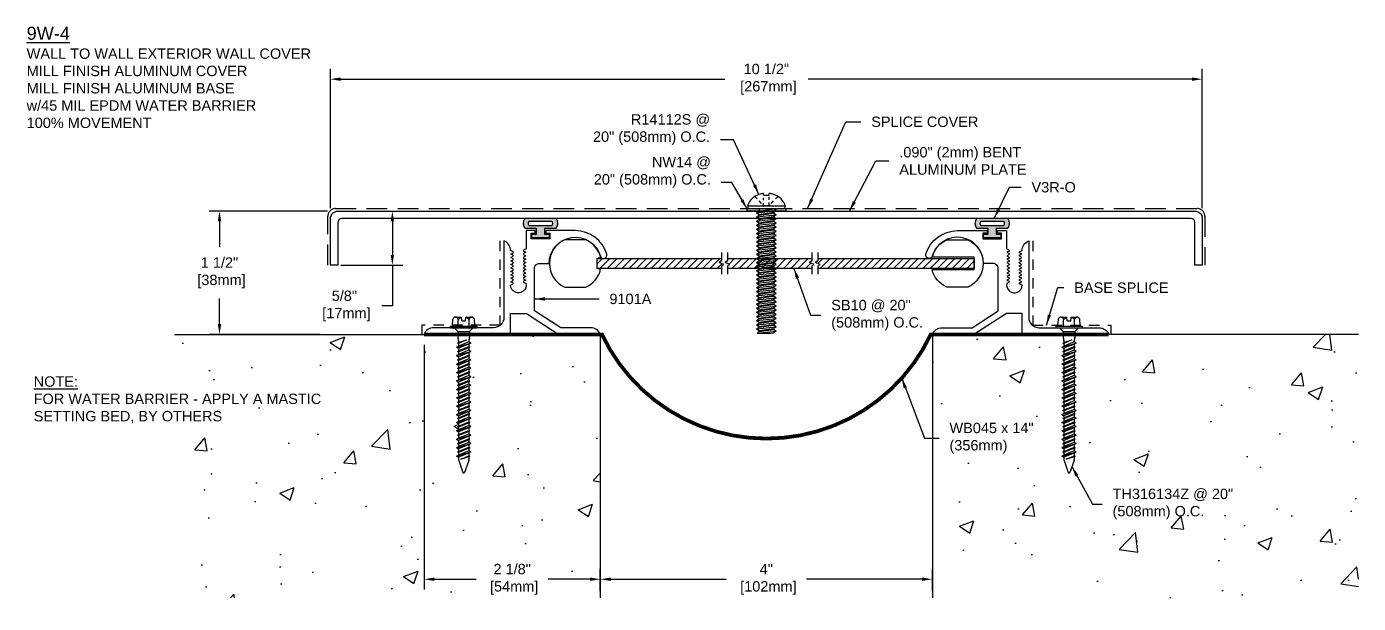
# Model space of a CAD drawing. Header units: inches. Extents: x 0.5 to 33.8, y 3.5 to 10.5.
# Drawn here: x 0.52 to 16.56, y 3.52 to 10.47 of the extents above; entities that cross this region are included whole.
import ezdxf

# ---------------------------------------------------------------- set-up
doc = ezdxf.new("R2010")
doc.units = ezdxf.units.IN
doc.header["$MEASUREMENT"] = 0
doc.linetypes.add('DASHED2', pattern=[0.375, 0.25, -0.125])
for name, color, linetype in [('ANCHORS', 4, 'Continuous'), ('CONDITIONS', 1, 'Continuous'), ('DIMENSIONS', 3, 'Continuous'), ('FILLERS', 2, 'Continuous'), ('METALS', 7, 'Continuous'), ('TEXT', 2, 'Continuous')]:
    doc.layers.add(name, color=color, linetype=linetype)
doc.styles.add('ARIAL', font='arial.ttf')
doc.dimstyles.new('Arial', dxfattribs={"dimtxt": 0.125, "dimasz": 0.125, "dimexe": 0.125, "dimexo": 0.125, "dimgap": 0.125, "dimtad": 0, "dimtih": 1, "dimtoh": 1, "dimdec": 4, "dimzin": 3, "dimdsep": 46, "dimlunit": 4, "dimtxsty": 'ARIAL', "dimcen": 0.125, "dimadec": 0, "dimazin": 0, "dimtfac": 1, "dimtdec": 4, "dimtofl": 0, "dimtmove": 0, "dimatfit": 3, "dimfxl": 0, "dimfrac": 2, "dimtolj": 1, "dimtzin": 0, "dimarcsym": 0})

# ---------------------------------------------------------------- blocks, each defined once
blk = doc.blocks.new('TH-316134')
for p, q in [((-0.157, 0.019), (0.157, 0.019)), ((-0.157, 0), (-0.157, 0.019)), ((-0.157, 0), (0.157, 0)), ((-0.135, 0.029), (-0.129, 0.1)), ((-0.115, 0), (-0.07, -0.045)), ((-0.097, 0.127), (-0.027, 0.127)), ((-0.065, 0.019), (-0.065, 0.1)), ((-0.023, 0.083), (-0.027, 0.127)), ((-0.023, 0.083), (0.023, 0.083)), ((0.023, 0.083), (0.027, 0.127)), ((0.027, 0.127), (0.097, 0.127)), ((0.064, 0.019), (0.064, 0.1)), ((0.115, 0), (0.07, -0.045)), ((0.135, 0.029), (0.129, 0.1)), ((0.157, 0.019), (0.157, 0)), ((-0.074, -0.184), (0.032, -0.147)), ((-0.07, -0.045), (0.07, -0.045)), ((-0.07, -0.045), (-0.07, -0.112)), ((-0.069, -0.122), (-0.063, -0.148)), ((0.032, -0.147), (-0.062, -0.19)), ((-0.062, -0.177), (0.032, -0.147)), ((-0.062, -0.157), (-0.062, -0.177)), ((0.062, -0.157), (0.062, -0.171)), ((0.069, -0.122), (0.063, -0.148)), ((0.07, -0.045), (0.07, -0.112)), ((-0.086, -0.234), (0.086, -0.184)), ((-0.086, -0.234), (-0.062, -0.221)), ((-0.086, -0.234), (-0.062, -0.247)), ((-0.086, -0.336), (0.086, -0.285)), ((-0.074, -0.184), (-0.062, -0.177)), ((-0.074, -0.184), (-0.062, -0.19)), ((-0.074, -0.285), (0.074, -0.234)), ((-0.074, -0.285), (-0.062, -0.279)), ((-0.074, -0.285), (-0.062, -0.291)), ((0.062, -0.171), (-0.062, -0.221)), ((-0.062, -0.19), (-0.062, -0.221)), ((0.062, -0.197), (-0.062, -0.247)), ((-0.062, -0.279), (0.062, -0.228)), ((0.062, -0.241), (-0.062, -0.291)), ((-0.062, -0.247), (-0.062, -0.279)), ((0.062, -0.272), (-0.062, -0.323)), ((-0.062, -0.291), (-0.062, -0.323)), ((0.062, -0.298), (-0.062, -0.349)), ((0.086, -0.184), (0.062, -0.171)), ((0.086, -0.184), (0.062, -0.197)), ((0.062, -0.197), (0.062, -0.228)), ((0.074, -0.234), (0.062, -0.228)), ((0.074, -0.234), (0.062, -0.241)), ((0.062, -0.241), (0.062, -0.272)), ((0.086, -0.285), (0.062, -0.272)), ((0.086, -0.285), (0.062, -0.298)), ((0.062, -0.298), (0.062, -0.33)), ((-0.086, -0.336), (-0.062, -0.323)), ((-0.086, -0.336), (-0.062, -0.349)), ((-0.086, -0.437), (0.086, -0.387)), ((-0.086, -0.437), (-0.062, -0.425)), ((-0.086, -0.437), (-0.062, -0.45)), ((-0.074, -0.387), (0.074, -0.336)), ((-0.074, -0.387), (-0.062, -0.381)), ((-0.074, -0.387), (-0.062, -0.393)), ((-0.074, -0.488), (0.074, -0.437)), ((-0.062, -0.381), (0.062, -0.33)), ((0.062, -0.342), (-0.062, -0.393)), ((-0.062, -0.349), (-0.062, -0.381)), ((0.062, -0.374), (-0.062, -0.425)), ((-0.062, -0.393), (-0.062, -0.425)), ((0.062, -0.4), (-0.062, -0.45)), ((-0.062, -0.482), (0.062, -0.431)), ((0.062, -0.444), (-0.062, -0.494)), ((-0.062, -0.45), (-0.062, -0.482)), ((0.062, -0.475), (-0.062, -0.526)), ((0.074, -0.336), (0.062, -0.33)), ((0.074, -0.336), (0.062, -0.342)), ((0.062, -0.342), (0.062, -0.374)), ((0.086, -0.387), (0.062, -0.374)), ((0.086, -0.387), (0.062, -0.4)), ((0.062, -0.4), (0.062, -0.431)), ((0.074, -0.437), (0.062, -0.431)), ((0.074, -0.437), (0.062, -0.444)), ((0.062, -0.444), (0.062, -0.475)), ((0.086, -0.488), (0.062, -0.475)), ((-0.086, -0.539), (0.086, -0.488)), ((-0.086, -0.539), (-0.062, -0.526)), ((-0.086, -0.539), (-0.062, -0.552)), ((-0.086, -0.641), (0.086, -0.59)), ((-0.086, -0.641), (-0.062, -0.628)), ((-0.086, -0.641), (-0.062, -0.654)), ((-0.074, -0.488), (-0.062, -0.482)), ((-0.074, -0.488), (-0.062, -0.494)), ((-0.074, -0.59), (0.074, -0.539)), ((-0.074, -0.59), (-0.062, -0.584)), ((-0.074, -0.59), (-0.062, -0.596)), ((-0.074, -0.691), (0.074, -0.641)), ((-0.062, -0.494), (-0.062, -0.526)), ((0.062, -0.501), (-0.062, -0.552)), ((-0.062, -0.584), (0.062, -0.533)), ((0.062, -0.545), (-0.062, -0.596)), ((-0.062, -0.552), (-0.062, -0.584)), ((0.062, -0.577), (-0.062, -0.628)), ((-0.062, -0.596), (-0.062, -0.628)), ((0.062, -0.603), (-0.062, -0.654)), ((-0.062, -0.685), (0.062, -0.634)), ((0.086, -0.488), (0.062, -0.501)), ((0.062, -0.501), (0.062, -0.533)), ((0.074, -0.539), (0.062, -0.533)), ((0.074, -0.539), (0.062, -0.545)), ((0.062, -0.545), (0.062, -0.577)), ((0.086, -0.59), (0.062, -0.577)), ((0.086, -0.59), (0.062, -0.603)), ((0.062, -0.603), (0.062, -0.634)), ((0.074, -0.641), (0.062, -0.634)), ((0.074, -0.641), (0.062, -0.647)), ((-0.086, -0.742), (0.086, -0.691)), ((-0.086, -0.742), (-0.062, -0.729)), ((-0.086, -0.742), (-0.062, -0.755)), ((-0.086, -0.844), (0.086, -0.793)), ((-0.074, -0.691), (-0.062, -0.685)), ((-0.074, -0.691), (-0.062, -0.698)), ((-0.074, -0.793), (0.074, -0.742)), ((-0.074, -0.793), (-0.062, -0.787)), ((-0.074, -0.793), (-0.062, -0.799)), ((0.062, -0.647), (-0.062, -0.698)), ((-0.062, -0.654), (-0.062, -0.685)), ((0.062, -0.678), (-0.062, -0.729)), ((-0.062, -0.698), (-0.062, -0.729)), ((0.062, -0.704), (-0.062, -0.755)), ((-0.062, -0.787), (0.062, -0.736)), ((0.062, -0.748), (-0.062, -0.799)), ((-0.062, -0.755), (-0.062, -0.787)), ((0.062, -0.78), (-0.062, -0.831)), ((-0.062, -0.799), (-0.062, -0.831)), ((0.062, -0.647), (0.062, -0.678)), ((0.086, -0.691), (0.062, -0.678)), ((0.086, -0.691), (0.062, -0.704)), ((0.062, -0.704), (0.062, -0.736)), ((0.074, -0.742), (0.062, -0.736)), ((0.074, -0.742), (0.062, -0.748)), ((0.062, -0.748), (0.062, -0.78)), ((0.086, -0.793), (0.062, -0.78)), ((0.086, -0.793), (0.062, -0.806)), ((-0.086, -0.844), (-0.062, -0.831)), ((-0.086, -0.844), (-0.062, -0.857)), ((-0.086, -0.945), (0.086, -0.895)), ((-0.086, -0.945), (-0.062, -0.932)), ((-0.086, -0.945), (-0.062, -0.958)), ((-0.074, -0.895), (0.074, -0.844)), ((-0.074, -0.895), (-0.062, -0.888)), ((-0.074, -0.895), (-0.062, -0.901)), ((-0.074, -0.996), (0.074, -0.945)), ((0.062, -0.806), (-0.062, -0.857)), ((-0.062, -0.888), (0.062, -0.838)), ((0.062, -0.85), (-0.062, -0.901)), ((-0.062, -0.857), (-0.062, -0.888)), ((0.062, -0.882), (-0.062, -0.932)), ((-0.062, -0.901), (-0.062, -0.932)), ((0.062, -0.907), (-0.062, -0.958)), ((-0.062, -0.99), (0.062, -0.939)), ((0.062, -0.951), (-0.062, -1.002)), ((-0.062, -0.958), (-0.062, -0.99)), ((0.062, -0.806), (0.062, -0.838)), ((0.074, -0.844), (0.062, -0.838)), ((0.074, -0.844), (0.062, -0.85)), ((0.062, -0.85), (0.062, -0.882)), ((0.086, -0.895), (0.062, -0.882)), ((0.086, -0.895), (0.062, -0.907)), ((0.062, -0.907), (0.062, -0.939)), ((0.074, -0.945), (0.062, -0.939)), ((0.074, -0.945), (0.062, -0.951)), ((0.062, -0.951), (0.062, -0.983)), ((-0.086, -1.047), (0.086, -0.996)), ((-0.086, -1.047), (-0.062, -1.034)), ((-0.086, -1.047), (-0.062, -1.06)), ((-0.086, -1.141), (0.086, -1.09)), ((-0.074, -0.996), (-0.062, -0.99)), ((-0.074, -0.996), (-0.062, -1.002)), ((-0.074, -1.09), (0.074, -1.039)), ((-0.074, -1.09), (-0.062, -1.084)), ((-0.074, -1.09), (-0.062, -1.096)), ((0.062, -0.983), (-0.062, -1.034)), ((-0.062, -1.002), (-0.062, -1.034)), ((0.062, -1.009), (-0.062, -1.06)), ((-0.062, -1.084), (0.062, -1.033)), ((0.062, -1.045), (-0.062, -1.096)), ((-0.062, -1.052), (-0.062, -1.084)), ((0.062, -1.077), (-0.062, -1.128)), ((-0.062, -1.096), (-0.062, -1.128)), ((0.062, -1.103), (-0.062, -1.154)), ((0.086, -0.996), (0.062, -0.983)), ((0.086, -0.996), (0.062, -1.009)), ((0.062, -1.001), (0.062, -1.033)), ((0.074, -1.039), (0.062, -1.033)), ((0.074, -1.039), (0.062, -1.045)), ((0.062, -1.045), (0.062, -1.077)), ((0.086, -1.09), (0.062, -1.077)), ((0.086, -1.09), (0.062, -1.103)), ((0.062, -1.103), (0.062, -1.134)), ((-0.086, -1.141), (-0.062, -1.128)), ((-0.086, -1.141), (-0.062, -1.154)), ((-0.086, -1.242), (0.086, -1.191)), ((-0.086, -1.242), (-0.062, -1.229)), ((-0.086, -1.242), (-0.062, -1.255)), ((-0.074, -1.191), (0.074, -1.141)), ((-0.074, -1.191), (-0.062, -1.185)), ((-0.074, -1.191), (-0.062, -1.198)), ((-0.074, -1.293), (0.074, -1.242)), ((-0.062, -1.185), (0.062, -1.134)), ((0.062, -1.147), (-0.062, -1.198)), ((-0.062, -1.154), (-0.062, -1.185)), ((0.062, -1.178), (-0.062, -1.229)), ((-0.062, -1.198), (-0.062, -1.229)), ((0.062, -1.204), (-0.062, -1.255)), ((-0.062, -1.287), (0.062, -1.236)), ((0.062, -1.248), (-0.062, -1.299)), ((-0.062, -1.255), (-0.062, -1.287)), ((0.062, -1.28), (-0.062, -1.331)), ((0.074, -1.141), (0.062, -1.134)), ((0.074, -1.141), (0.062, -1.147)), ((0.062, -1.147), (0.062, -1.178)), ((0.086, -1.191), (0.062, -1.178)), ((0.086, -1.191), (0.062, -1.204)), ((0.062, -1.204), (0.062, -1.236)), ((0.074, -1.242), (0.062, -1.236)), ((0.074, -1.242), (0.062, -1.248)), ((0.062, -1.248), (0.062, -1.28)), ((0.086, -1.293), (0.062, -1.28)), ((-0.086, -1.344), (0.086, -1.293)), ((-0.086, -1.344), (-0.062, -1.331)), ((-0.086, -1.344), (-0.062, -1.357)), ((-0.086, -1.445), (0.086, -1.395)), ((-0.086, -1.445), (-0.062, -1.432)), ((-0.074, -1.293), (-0.062, -1.287)), ((-0.074, -1.293), (-0.062, -1.299)), ((-0.074, -1.395), (0.074, -1.344)), ((-0.074, -1.395), (-0.062, -1.388)), ((-0.074, -1.395), (-0.062, -1.401)), ((-0.062, -1.299), (-0.062, -1.331)), ((0.062, -1.306), (-0.062, -1.357)), ((-0.062, -1.388), (0.062, -1.338)), ((0.062, -1.35), (-0.062, -1.401)), ((-0.062, -1.357), (-0.062, -1.388)), ((0.062, -1.382), (-0.062, -1.432)), ((-0.062, -1.401), (-0.062, -1.432)), ((0.062, -1.407), (-0.062, -1.458)), ((-0.062, -1.49), (0.062, -1.439)), ((0.086, -1.293), (0.062, -1.306)), ((0.062, -1.306), (0.062, -1.338)), ((0.074, -1.344), (0.062, -1.338)), ((0.074, -1.344), (0.062, -1.35)), ((0.062, -1.35), (0.062, -1.382)), ((0.086, -1.395), (0.062, -1.382)), ((0.086, -1.395), (0.062, -1.407)), ((0.062, -1.407), (0.062, -1.439)), ((0.074, -1.445), (0.062, -1.439)), ((-0.086, -1.445), (-0.062, -1.458)), ((-0.086, -1.547), (0.086, -1.496)), ((-0.086, -1.547), (-0.062, -1.534)), ((-0.086, -1.547), (-0.062, -1.56)), ((-0.074, -1.496), (0.074, -1.445)), ((-0.074, -1.496), (-0.062, -1.49)), ((-0.074, -1.496), (-0.062, -1.502)), ((0.062, -1.451), (-0.062, -1.502)), ((-0.062, -1.458), (-0.062, -1.49)), ((0.062, -1.483), (-0.062, -1.534)), ((-0.062, -1.502), (-0.062, -1.534)), ((0.062, -1.509), (-0.062, -1.56)), ((-0.062, -1.56), (-0.062, -1.586)), ((-0.06, -1.601), (-0.01, -1.744)), ((-0.034, -1.584), (0.062, -1.541)), ((-0.034, -1.584), (0.074, -1.547)), ((0.062, -1.553), (-0.034, -1.584)), ((0.06, -1.601), (0.01, -1.744)), ((0.074, -1.445), (0.062, -1.451)), ((0.062, -1.451), (0.062, -1.483)), ((0.086, -1.496), (0.062, -1.483)), ((0.086, -1.496), (0.062, -1.509)), ((0.062, -1.509), (0.062, -1.541)), ((0.074, -1.547), (0.062, -1.541)), ((0.074, -1.547), (0.062, -1.553)), ((0.062, -1.553), (0.062, -1.586))]:
    blk.add_line(p, q)
for centre, radius, start, end in [((-0.146, 0.03), 0.0112, 270, 355), ((-0.097, 0.095), 0.0327, 9.285, 170.715), ((0, 0.038), 0.0896, 107.4215, 136.0407), ((0, 0.038), 0.0896, 43.9593, 72.5785), ((0.097, 0.095), 0.0327, 9.285, 170.715), ((0.146, 0.03), 0.0112, 185, 270), ((-0.023, -0.112), 0.0465, 180, 191.9357), ((-0.109, -0.157), 0.0465, 0, 11.9357), ((0.109, -0.157), 0.0465, 168.0643, 180), ((0.023, -0.112), 0.0465, 348.0643, 0), ((-0.016, -1.586), 0.0465, 180, 199.3058), ((0.016, -1.586), 0.0465, 340.6942, 0), ((0, -1.739), 0.0106, 204.1001, 335.8999)]:
    blk.add_arc(centre, radius, start, end)
blk = doc.blocks.new('TH316134')
blk.add_blockref('TH-316134', (0, 0))
blk = doc.blocks.new('*D3')
at = {"layer": 'Defpoints', "color": 0}
for p in [(4.269, 8.25), (2.843, 6.765), (4.181, 6.765)]:
    blk.add_point(p, dxfattribs=at)
at = {"layer": 'DIMENSIONS', "color": 0, "lineweight": -2}
for p, q in [((4.144, 8.25), (2.718, 8.25)), ((2.843, 8.125), (2.843, 7.818)), ((2.843, 6.89), (2.843, 7.197)), ((4.056, 6.765), (2.718, 6.765))]:
    blk.add_line(p, q, dxfattribs=at)
at = {"layer": 'DIMENSIONS', "color": 0}
for points in [[(2.822, 8.125), (2.864, 8.125), (2.843, 8.25)], [(2.822, 6.89), (2.864, 6.89), (2.843, 6.765)]]:
    blk.add_solid(points, dxfattribs=at)
at = {"layer": 'DIMENSIONS', "color": 0, "insert": (2.843, 7.507), "char_height": 0.125, "attachment_point": 5, "style": 'ARIAL'}
blk.add_mtext('\\A1;1 1/2"\\P [38mm]', dxfattribs=at)
blk = doc.blocks.new('*D4')
at = {"layer": 'Defpoints', "color": 0}
for p in [(5.307, 6.765), (7.429, 3.815), (7.429, 3.547)]:
    blk.add_point(p, dxfattribs=at)
at = {"layer": 'DIMENSIONS', "color": 0, "lineweight": -2}
for p, q in [((5.307, 6.64), (5.307, 3.69)), ((7.429, 3.672), (7.429, 3.94)), ((5.432, 3.815), (5.933, 3.815)), ((7.304, 3.815), (6.803, 3.815))]:
    blk.add_line(p, q, dxfattribs=at)
at = {"layer": 'DIMENSIONS', "color": 0}
for points in [[(5.432, 3.836), (5.432, 3.795), (5.307, 3.815)], [(7.304, 3.836), (7.304, 3.795), (7.429, 3.815)]]:
    blk.add_solid(points, dxfattribs=at)
at = {"layer": 'DIMENSIONS', "color": 0, "insert": (6.368, 3.815), "char_height": 0.125, "attachment_point": 5, "style": 'ARIAL'}
blk.add_mtext('\\A1;2 1/8"\\P [54mm]', dxfattribs=at)
blk = doc.blocks.new('*D5')
at = {"layer": 'Defpoints', "color": 0}
for p in [(4.269, 8.25), (4.179, 7.597), (4.925, 7.597)]:
    blk.add_point(p, dxfattribs=at)
at = {"layer": 'DIMENSIONS', "color": 0, "lineweight": -2}
for p, q in [((4.394, 8.25), (5.05, 8.25)), ((4.925, 8.125), (4.925, 7.722)), ((4.304, 7.597), (5.05, 7.597)), ((4.925, 7.597), (4.925, 7.107)), ((4.925, 7.107), (4.8, 7.107))]:
    blk.add_line(p, q, dxfattribs=at)
at = {"layer": 'DIMENSIONS', "color": 0}
for points in [[(4.904, 8.125), (4.945, 8.125), (4.925, 8.25)], [(4.904, 7.722), (4.945, 7.722), (4.925, 7.597)]]:
    blk.add_solid(points, dxfattribs=at)
at = {"layer": 'DIMENSIONS', "color": 0, "insert": (4.347, 7.107), "char_height": 0.125, "attachment_point": 5, "style": 'ARIAL'}
blk.add_mtext('\\A1;5/8"\\P [17mm]', dxfattribs=at)
blk = doc.blocks.new('*D6')
at = {"layer": 'Defpoints', "color": 0}
for p in [(11.429, 3.815), (7.429, 3.547), (11.429, 3.547)]:
    blk.add_point(p, dxfattribs=at)
at = {"layer": 'DIMENSIONS', "color": 0, "lineweight": -2}
for p, q in [((7.429, 3.672), (7.429, 3.94)), ((11.429, 3.672), (11.429, 3.94)), ((7.554, 3.815), (8.946, 3.815)), ((11.304, 3.815), (9.913, 3.815))]:
    blk.add_line(p, q, dxfattribs=at)
at = {"layer": 'DIMENSIONS', "color": 0}
for points in [[(7.554, 3.836), (7.554, 3.795), (7.429, 3.815)], [(11.304, 3.836), (11.304, 3.795), (11.429, 3.815)]]:
    blk.add_solid(points, dxfattribs=at)
at = {"layer": 'DIMENSIONS', "color": 0, "insert": (9.429, 3.815), "char_height": 0.125, "attachment_point": 5, "style": 'ARIAL'}
blk.add_mtext('\\A1;4"\\P [102mm]', dxfattribs=at)
blk = doc.blocks.new('*D7')
at = {"layer": 'Defpoints', "color": 0}
for p in [(14.679, 9.839), (4.179, 8.16), (14.679, 8.16)]:
    blk.add_point(p, dxfattribs=at)
at = {"layer": 'DIMENSIONS', "color": 0, "lineweight": -2}
for p, q in [((4.179, 8.285), (4.179, 9.964)), ((14.679, 8.285), (14.679, 9.964)), ((4.304, 9.839), (8.928, 9.839)), ((14.554, 9.839), (9.931, 9.839))]:
    blk.add_line(p, q, dxfattribs=at)
at = {"layer": 'DIMENSIONS', "color": 0}
for points in [[(4.304, 9.86), (4.304, 9.818), (4.179, 9.839)], [(14.554, 9.86), (14.554, 9.818), (14.679, 9.839)]]:
    blk.add_solid(points, dxfattribs=at)
at = {"layer": 'DIMENSIONS', "color": 0, "insert": (9.429, 9.839), "char_height": 0.125, "attachment_point": 5, "style": 'ARIAL'}
blk.add_mtext('\\A1;10 1/2"\\P [267mm]', dxfattribs=at)
blk = doc.blocks.new('9101a')
blk.add_lwpolyline([(-0.925, 0.836), (-0.897, 0.822), (-0.925, 0.807), (-0.925, 0.795), (-0.897, 0.78), (-0.925, 0.766), (-0.925, 0.753), (-0.897, 0.739), (-0.925, 0.724), (-0.925, 0.711), (-0.897, 0.697), (-0.925, 0.682), (-0.925, 0.67), (-0.897, 0.655), (-0.925, 0.641), (-0.925, 0.628), (-0.895, 0.613, -1.093785), (-1.08, 0.591), (-1.049, 0.607), (-1.049, 0.62), (-1.077, 0.634), (-1.049, 0.649), (-1.049, 0.661), (-1.077, 0.676), (-1.049, 0.691), (-1.049, 0.703), (-1.077, 0.718), (-1.049, 0.732), (-1.049, 0.745), (-1.077, 0.759), (-1.049, 0.774), (-1.049, 0.786), (-1.077, 0.801), (-1.049, 0.816), (-1.049, 0.828), (-1.077, 0.843), (-1.049, 0.857), (-1.049, 0.87), (-1.077, 0.884), (-1.049, 0.899), (-1.049, 0.911), (-1.077, 0.926), (-1.049, 0.941), (-1.049, 0.953), (-1.077, 0.968), (-1.049, 0.982), (-1.049, 0.995), (-1.08, 1.011, 0.304337), (-1.16, 1.125), (-1.16, 0.205, -0.414214), (-1.285, 0.08), (-2.006, 0.08, 0.310805), (-2.123, 0), (-1.08, 0), (-1.08, 0.25), (-0.89, 0.25), (-0.5, 0), (0, 0, 0.306943), (-0.115, 0.08), (-0.477, 0.08), (-0.793, 0.283), (-0.793, 0.792, -0.414214), (-0.731, 0.854), (-0.616, 0.854, -0.865696), (0.001, 0.944, 1), (0.078, 0.966, 0.330951), (-0.301, 1.25), (-0.658, 1.25), (-0.658, 1.22), (-0.608, 1.22), (-0.608, 1.152), (-0.833, 1.152), (-0.833, 1.22), (-0.783, 1.22), (-0.783, 1.25), (-0.893, 1.25), (-0.893, 1.032), (-0.925, 1.016), (-0.925, 1.003), (-0.897, 0.989), (-0.925, 0.974), (-0.925, 0.961), (-0.897, 0.947), (-0.925, 0.932), (-0.925, 0.92), (-0.897, 0.905), (-0.925, 0.891), (-0.925, 0.878), (-0.897, 0.864), (-0.925, 0.849)], format="xyb", close=True)
blk = doc.blocks.new('V3Rb')
h = blk.add_hatch(color=256)
h.paths.add_polyline_path([(0.189, 0.227), (-0.189, 0.227, 0.336159), (-0.189, 0.11), (-0.053, 0.11), (-0.053, 0.035), (-0.108, 0.035), (-0.108, 0), (0.108, 0), (0.108, 0.035), (0.052, 0.035), (0.052, 0.11), (0.15, 0.11), (0.189, 0.11, 0.336159)])
h.paths.add_polyline_path([(0.136, 0.142), (-0.136, 0.142, -0.325717), (-0.136, 0.196), (0.136, 0.196, -0.325717)], flags=16)
blk.add_lwpolyline([(0.189, 0.11, 0.336159), (0.189, 0.227), (-0.189, 0.227, 0.336159), (-0.189, 0.11), (-0.053, 0.11), (-0.053, 0.035), (-0.108, 0.035), (-0.108, 0), (0.108, 0), (0.108, 0.035), (0.052, 0.035), (0.052, 0.11), (0.189, 0.11)], format="xyb")
blk.add_lwpolyline([(0.136, 0.196, -0.325717), (0.136, 0.142), (-0.136, 0.142, -0.325717), (-0.136, 0.196)], format="xyb", close=True)
blk = doc.blocks.new('SB10')
h = blk.add_hatch()
h.set_pattern_fill('ANSI31', color=256, scale=0.5, style=0)
h.set_pattern_definition([(45, (-6.967636, -11.78233), (-0.04419417, 0.04419417), [])])
h.paths.add_polyline_path([(0.262, 0.06), (0.262, -0.06), (1.762, -0.06), (1.762, -0.03), (1.79, -0.011), (1.733, 0.011), (1.762, 0.03), (1.762, 0.06)])
h.paths.add_polyline_path([(1.86, -0.011), (1.832, -0.03), (1.832, -0.06), (2.849, -0.06), (2.849, -0.03), (2.877, -0.011), (2.82, 0.011), (2.849, 0.03), (2.849, 0.06), (1.832, 0.06), (1.832, 0.03), (1.803, 0.011)])
h.paths.add_polyline_path([(4.805, -0.06), (4.805, 0.06), (2.919, 0.06), (2.919, 0.03), (2.89, 0.011), (2.947, -0.011), (2.919, -0.03), (2.919, -0.06)])
for p, q in [((1.762, 0.03), (1.733, 0.011)), ((1.79, -0.011), (1.733, 0.011)), ((1.762, 0.13), (1.762, 0.03)), ((1.832, 0.03), (1.803, 0.011)), ((1.86, -0.011), (1.803, 0.011)), ((1.832, 0.13), (1.832, 0.03)), ((2.849, 0.03), (2.82, 0.011)), ((2.877, -0.011), (2.82, 0.011)), ((2.849, 0.13), (2.849, 0.03)), ((2.919, 0.03), (2.89, 0.011)), ((2.947, -0.011), (2.89, 0.011)), ((2.919, 0.13), (2.919, 0.03)), ((1.762, -0.03), (1.79, -0.011)), ((1.762, -0.03), (1.762, -0.13)), ((1.832, -0.03), (1.86, -0.011)), ((1.832, -0.03), (1.832, -0.13)), ((2.849, -0.03), (2.877, -0.011)), ((2.849, -0.03), (2.849, -0.13)), ((2.919, -0.03), (2.947, -0.011)), ((2.919, -0.03), (2.919, -0.13))]:
    blk.add_line(p, q)
for points in [[(0.304, 0.074, 0.233897), (0.125, 0.286), (-0.125, 0.286, 0.654654), (-0.125, -0.286), (0.125, -0.286, 0.233897), (0.304, -0.074), (0.262, -0.06), (0.262, 0.06)], [(4.805, 0.074), (4.296, 0.074, -0.233897), (4.475, 0.286), (4.725, 0.286, -0.654654), (4.725, -0.286), (4.475, -0.286, -0.233897), (4.296, -0.074), (4.805, -0.074)]]:
    blk.add_lwpolyline(points, format="xyb", close=True)
for points in [[(0.262, 0.06), (1.762, 0.06)], [(1.832, 0.06), (2.849, 0.06)], [(2.919, 0.06), (4.805, 0.06), (4.805, -0.06), (2.919, -0.06)], [(1.762, -0.06), (0.262, -0.06)], [(2.849, -0.06), (1.832, -0.06)]]:
    blk.add_lwpolyline(points)
blk = doc.blocks.new('WB045')
at = {"layer": 'FILLERS', "const_width": 0.045}
for points in [[(5.307, 6.742), (7.469, 6.742)], [(11.39, 6.742), (13.552, 6.742)]]:
    blk.add_lwpolyline(points, dxfattribs=at)
blk.add_lwpolyline([(7.449, 6.742, 0.633721), (11.409, 6.742, 1)], format="xyb", dxfattribs=at)
blk = doc.blocks.new('R14112')
for p, q in [((-0.034, 0.161), (-0.034, 0.182)), ((-0.034, 0.161), (0.034, 0.161)), ((0.034, 0.161), (0.034, 0.182)), ((-0.226, 0.031), (0.226, 0.031)), ((-0.226, 0.031), (-0.22, 0)), ((-0.22, 0), (0.22, 0)), ((-0.109, 0.116), (-0.133, 0.141)), ((-0.057, 0.062), (-0.086, 0.092)), ((-0.085, 0), (-0.085, -0.03)), ((-0.034, 0.038), (-0.042, 0.046)), ((-0.034, 0.103), (-0.034, 0.131)), ((-0.034, 0.038), (-0.034, 0.065)), ((-0.034, 0.038), (-0.01, 0.038)), ((0.01, 0.038), (0.034, 0.038)), ((0.034, 0.106), (0.034, 0.142)), ((0.034, 0.038), (0.034, 0.073)), ((0.034, 0.038), (0.042, 0.046)), ((0.057, 0.062), (0.086, 0.092)), ((0.085, 0), (0.085, -0.005)), ((0.109, 0.116), (0.133, 0.141)), ((0.226, 0.031), (0.22, 0)), ((-0.119, -0.05), (0.119, -0.025)), ((-0.119, -0.05), (-0.085, -0.03)), ((-0.119, -0.05), (-0.085, -0.07)), ((-0.119, -0.1), (0.119, -0.075)), ((-0.119, -0.1), (-0.085, -0.08)), ((-0.119, -0.1), (-0.085, -0.12)), ((-0.119, -0.15), (0.119, -0.125)), ((-0.119, -0.15), (-0.085, -0.13)), ((-0.119, -0.15), (-0.085, -0.17)), ((-0.085, -0.03), (0.085, -0.005)), ((-0.085, -0.07), (0.085, -0.045)), ((-0.085, -0.08), (0.085, -0.055)), ((-0.085, -0.07), (-0.085, -0.08)), ((-0.085, -0.12), (0.085, -0.095)), ((-0.085, -0.13), (0.085, -0.105)), ((-0.085, -0.12), (-0.085, -0.13)), ((-0.085, -0.17), (0.085, -0.145)), ((-0.085, -0.18), (0.085, -0.155)), ((0.119, -0.025), (0.085, -0.005)), ((0.119, -0.025), (0.085, -0.045)), ((0.085, -0.045), (0.085, -0.055)), ((0.119, -0.075), (0.085, -0.055)), ((0.119, -0.075), (0.085, -0.095)), ((0.085, -0.095), (0.085, -0.105)), ((0.119, -0.125), (0.085, -0.105)), ((0.119, -0.125), (0.085, -0.145)), ((0.085, -0.145), (0.085, -0.155)), ((0.119, -0.175), (0.085, -0.155)), ((-0.119, -0.2), (0.119, -0.175)), ((-0.119, -0.2), (-0.085, -0.18)), ((-0.119, -0.2), (-0.085, -0.22)), ((-0.119, -0.25), (0.119, -0.225)), ((-0.119, -0.25), (-0.085, -0.23)), ((-0.119, -0.25), (-0.085, -0.27)), ((-0.119, -0.3), (0.119, -0.275)), ((-0.119, -0.3), (-0.085, -0.28)), ((-0.119, -0.3), (-0.085, -0.32)), ((-0.085, -0.17), (-0.085, -0.18)), ((-0.085, -0.22), (0.085, -0.195)), ((-0.085, -0.23), (0.085, -0.205)), ((-0.085, -0.22), (-0.085, -0.23)), ((-0.085, -0.27), (0.085, -0.245)), ((-0.085, -0.28), (0.085, -0.255)), ((-0.085, -0.27), (-0.085, -0.28)), ((-0.085, -0.32), (0.085, -0.295)), ((-0.085, -0.33), (0.085, -0.305)), ((-0.085, -0.32), (-0.085, -0.33)), ((0.119, -0.175), (0.085, -0.195)), ((0.085, -0.195), (0.085, -0.205)), ((0.119, -0.225), (0.085, -0.205)), ((0.119, -0.225), (0.085, -0.245)), ((0.085, -0.245), (0.085, -0.255)), ((0.119, -0.275), (0.085, -0.255)), ((0.119, -0.275), (0.085, -0.295)), ((0.085, -0.295), (0.085, -0.305)), ((0.119, -0.325), (0.085, -0.305)), ((-0.119, -0.35), (0.119, -0.325)), ((-0.119, -0.35), (-0.085, -0.33)), ((-0.119, -0.35), (-0.085, -0.37)), ((-0.119, -0.4), (0.119, -0.375)), ((-0.119, -0.4), (-0.085, -0.38)), ((-0.119, -0.4), (-0.085, -0.42)), ((-0.119, -0.45), (0.119, -0.425)), ((-0.119, -0.45), (-0.085, -0.43)), ((-0.119, -0.45), (-0.085, -0.47)), ((-0.119, -0.5), (0.119, -0.475)), ((-0.119, -0.5), (-0.085, -0.48)), ((-0.085, -0.37), (0.085, -0.345)), ((-0.085, -0.38), (0.085, -0.355)), ((-0.085, -0.37), (-0.085, -0.38)), ((-0.085, -0.42), (0.085, -0.395)), ((-0.085, -0.43), (0.085, -0.405)), ((-0.085, -0.42), (-0.085, -0.43)), ((-0.085, -0.47), (0.085, -0.445)), ((-0.085, -0.48), (0.085, -0.455)), ((-0.085, -0.47), (-0.085, -0.48)), ((0.119, -0.325), (0.085, -0.345)), ((0.085, -0.345), (0.085, -0.355)), ((0.119, -0.375), (0.085, -0.355)), ((0.119, -0.375), (0.085, -0.395)), ((0.085, -0.395), (0.085, -0.405)), ((0.119, -0.425), (0.085, -0.405)), ((0.119, -0.425), (0.085, -0.445)), ((0.085, -0.445), (0.085, -0.455)), ((0.119, -0.475), (0.085, -0.455)), ((0.119, -0.475), (0.085, -0.495)), ((-0.119, -0.5), (-0.085, -0.52)), ((-0.119, -0.55), (0.119, -0.525)), ((-0.119, -0.55), (-0.085, -0.53)), ((-0.119, -0.55), (-0.085, -0.57)), ((-0.119, -0.6), (0.119, -0.575)), ((-0.119, -0.6), (-0.085, -0.58)), ((-0.119, -0.6), (-0.085, -0.62)), ((-0.119, -0.65), (0.119, -0.625)), ((-0.119, -0.65), (-0.085, -0.63)), ((-0.085, -0.52), (0.085, -0.495)), ((-0.085, -0.53), (0.085, -0.505)), ((-0.085, -0.52), (-0.085, -0.53)), ((-0.085, -0.57), (0.085, -0.545)), ((-0.085, -0.58), (0.085, -0.555)), ((-0.085, -0.57), (-0.085, -0.58)), ((-0.085, -0.62), (0.085, -0.595)), ((-0.085, -0.63), (0.085, -0.605)), ((-0.085, -0.62), (-0.085, -0.63)), ((0.085, -0.495), (0.085, -0.505)), ((0.119, -0.525), (0.085, -0.505)), ((0.119, -0.525), (0.085, -0.545)), ((0.085, -0.545), (0.085, -0.555)), ((0.119, -0.575), (0.085, -0.555)), ((0.119, -0.575), (0.085, -0.595)), ((0.085, -0.595), (0.085, -0.605)), ((0.119, -0.625), (0.085, -0.605)), ((0.119, -0.625), (0.085, -0.645)), ((-0.119, -0.65), (-0.085, -0.67)), ((-0.119, -0.7), (0.119, -0.675)), ((-0.119, -0.7), (-0.085, -0.68)), ((-0.119, -0.7), (-0.085, -0.72)), ((-0.119, -0.75), (0.119, -0.725)), ((-0.119, -0.75), (-0.085, -0.73)), ((-0.119, -0.75), (-0.085, -0.77)), ((-0.119, -0.8), (0.119, -0.775)), ((-0.119, -0.8), (-0.085, -0.78)), ((-0.119, -0.8), (-0.085, -0.82)), ((-0.085, -0.67), (0.085, -0.645)), ((-0.085, -0.68), (0.085, -0.655)), ((-0.085, -0.67), (-0.085, -0.68)), ((-0.085, -0.72), (0.085, -0.695)), ((-0.085, -0.73), (0.085, -0.705)), ((-0.085, -0.72), (-0.085, -0.73)), ((-0.085, -0.77), (0.085, -0.745)), ((-0.085, -0.78), (0.085, -0.755)), ((-0.085, -0.77), (-0.085, -0.78)), ((-0.085, -0.82), (0.085, -0.795)), ((0.085, -0.645), (0.085, -0.655)), ((0.119, -0.675), (0.085, -0.655)), ((0.119, -0.675), (0.085, -0.695)), ((0.085, -0.695), (0.085, -0.705)), ((0.119, -0.725), (0.085, -0.705)), ((0.119, -0.725), (0.085, -0.745)), ((0.085, -0.745), (0.085, -0.755)), ((0.119, -0.775), (0.085, -0.755)), ((0.119, -0.775), (0.085, -0.795)), ((0.085, -0.795), (0.085, -0.805)), ((-0.119, -0.85), (0.119, -0.825)), ((-0.119, -0.85), (-0.085, -0.83)), ((-0.119, -0.85), (-0.085, -0.87)), ((-0.119, -0.9), (0.119, -0.875)), ((-0.119, -0.9), (-0.085, -0.88)), ((-0.119, -0.9), (-0.085, -0.92)), ((-0.119, -0.95), (0.119, -0.925)), ((-0.119, -0.95), (-0.085, -0.93)), ((-0.119, -0.95), (-0.085, -0.97)), ((-0.085, -0.83), (0.085, -0.805)), ((-0.085, -0.82), (-0.085, -0.83)), ((-0.085, -0.87), (0.085, -0.845)), ((-0.085, -0.88), (0.085, -0.855)), ((-0.085, -0.87), (-0.085, -0.88)), ((-0.085, -0.92), (0.085, -0.895)), ((-0.085, -0.93), (0.085, -0.905)), ((-0.085, -0.92), (-0.085, -0.93)), ((-0.085, -0.97), (0.085, -0.945)), ((-0.085, -0.98), (0.085, -0.955)), ((0.119, -0.825), (0.085, -0.805)), ((0.119, -0.825), (0.085, -0.845)), ((0.085, -0.845), (0.085, -0.855)), ((0.119, -0.875), (0.085, -0.855)), ((0.119, -0.875), (0.085, -0.895)), ((0.085, -0.895), (0.085, -0.905)), ((0.119, -0.925), (0.085, -0.905)), ((0.119, -0.925), (0.085, -0.945)), ((0.085, -0.945), (0.085, -0.955)), ((0.119, -0.975), (0.085, -0.955)), ((-0.119, -1), (0.119, -0.975)), ((-0.119, -1), (-0.085, -0.98)), ((-0.119, -1), (-0.085, -1.02)), ((-0.119, -1.05), (0.119, -1.025)), ((-0.119, -1.05), (-0.085, -1.03)), ((-0.119, -1.05), (-0.085, -1.07)), ((-0.119, -1.1), (0.119, -1.075)), ((-0.119, -1.1), (-0.085, -1.08)), ((-0.119, -1.1), (-0.085, -1.12)), ((-0.085, -0.97), (-0.085, -0.98)), ((-0.085, -1.02), (0.085, -0.995)), ((-0.085, -1.03), (0.085, -1.005)), ((-0.085, -1.02), (-0.085, -1.03)), ((-0.085, -1.07), (0.085, -1.045)), ((-0.085, -1.08), (0.085, -1.055)), ((-0.085, -1.07), (-0.085, -1.08)), ((-0.085, -1.12), (0.085, -1.095)), ((-0.085, -1.13), (0.085, -1.105)), ((-0.085, -1.12), (-0.085, -1.13)), ((0.119, -0.975), (0.085, -0.995)), ((0.085, -0.995), (0.085, -1.005)), ((0.119, -1.025), (0.085, -1.005)), ((0.119, -1.025), (0.085, -1.045)), ((0.085, -1.045), (0.085, -1.055)), ((0.119, -1.075), (0.085, -1.055)), ((0.119, -1.075), (0.085, -1.095)), ((0.085, -1.095), (0.085, -1.105)), ((0.119, -1.125), (0.085, -1.105)), ((-0.119, -1.15), (0.119, -1.125)), ((-0.119, -1.15), (-0.085, -1.13)), ((-0.119, -1.15), (-0.085, -1.17)), ((-0.119, -1.2), (0.119, -1.175)), ((-0.119, -1.2), (-0.085, -1.18)), ((-0.119, -1.2), (-0.085, -1.22)), ((-0.119, -1.25), (0.119, -1.225)), ((-0.119, -1.25), (-0.085, -1.23)), ((-0.119, -1.25), (-0.085, -1.27)), ((-0.119, -1.3), (0.119, -1.275)), ((-0.119, -1.3), (-0.085, -1.28)), ((-0.085, -1.17), (0.085, -1.145)), ((-0.085, -1.18), (0.085, -1.155)), ((-0.085, -1.17), (-0.085, -1.18)), ((-0.085, -1.22), (0.085, -1.195)), ((-0.085, -1.23), (0.085, -1.205)), ((-0.085, -1.22), (-0.085, -1.23)), ((-0.085, -1.27), (0.085, -1.245)), ((-0.085, -1.28), (0.085, -1.255)), ((-0.085, -1.27), (-0.085, -1.28)), ((0.119, -1.125), (0.085, -1.145)), ((0.085, -1.145), (0.085, -1.155)), ((0.119, -1.175), (0.085, -1.155)), ((0.119, -1.175), (0.085, -1.195)), ((0.085, -1.195), (0.085, -1.205)), ((0.119, -1.225), (0.085, -1.205)), ((0.119, -1.225), (0.085, -1.245)), ((0.085, -1.245), (0.085, -1.255)), ((0.119, -1.275), (0.085, -1.255)), ((0.119, -1.275), (0.085, -1.295)), ((-0.119, -1.3), (-0.085, -1.32)), ((-0.119, -1.35), (0.119, -1.325)), ((-0.119, -1.35), (-0.085, -1.33)), ((-0.119, -1.35), (-0.085, -1.37)), ((-0.119, -1.4), (0.119, -1.375)), ((-0.119, -1.4), (-0.085, -1.38)), ((-0.119, -1.4), (-0.085, -1.42)), ((-0.119, -1.45), (0.119, -1.425)), ((-0.119, -1.45), (-0.085, -1.43)), ((-0.085, -1.32), (0.085, -1.295)), ((-0.085, -1.33), (0.085, -1.305)), ((-0.085, -1.32), (-0.085, -1.33)), ((-0.085, -1.37), (0.085, -1.345)), ((-0.085, -1.38), (0.085, -1.355)), ((-0.085, -1.37), (-0.085, -1.38)), ((-0.085, -1.42), (0.085, -1.395)), ((-0.085, -1.43), (0.085, -1.405)), ((-0.085, -1.42), (-0.085, -1.43)), ((0.085, -1.295), (0.085, -1.305)), ((0.119, -1.325), (0.085, -1.305)), ((0.119, -1.325), (0.085, -1.345)), ((0.085, -1.345), (0.085, -1.355)), ((0.119, -1.375), (0.085, -1.355)), ((0.119, -1.375), (0.085, -1.395)), ((0.085, -1.395), (0.085, -1.405)), ((0.119, -1.425), (0.085, -1.405)), ((0.119, -1.425), (0.085, -1.445)), ((-0.119, -1.45), (-0.085, -1.47)), ((-0.11, -1.5), (0.119, -1.475)), ((-0.11, -1.5), (-0.085, -1.48)), ((-0.11, -1.5), (0.048, -1.5)), ((-0.085, -1.47), (0.085, -1.445)), ((-0.085, -1.48), (0.085, -1.455)), ((-0.085, -1.47), (-0.085, -1.48)), ((0.048, -1.5), (0.085, -1.495)), ((0.085, -1.445), (0.085, -1.455)), ((0.119, -1.475), (0.085, -1.455)), ((0.119, -1.475), (0.085, -1.495))]:
    blk.add_line(p, q)
for centre, radius, start, end in [((-0.016, -0.051), 0.232, 108.4084, 128.7816), ((0, -0.1), 0.284, 96.8718, 108.4084), ((0, -0.1), 0.284, 71.5916, 83.1282), ((0.016, -0.051), 0.232, 51.2184, 71.5916), ((-0.08, 0), 0.149, 152.7282, 167.9922), ((-0.041, -0.02), 0.192, 128.7816, 152.7282), ((0.041, -0.02), 0.192, 27.2718, 51.2184), ((0.08, 0), 0.149, 12.0078, 27.2718)]:
    blk.add_arc(centre, radius, start, end)

msp = doc.modelspace()

# ---------------------------------------------------------------- hatches: boundary and pattern name
at = {"layer": 'ANCHORS'}
msp.add_hatch(color=256, dxfattribs=at).paths.add_polyline_path([(9.19678, 8.28043), (9.19678, 8.24983), (9.66178, 8.24983), (9.66178, 8.28043)])
at = {"layer": 'CONDITIONS'}
h = msp.add_hatch(dxfattribs=at)
h.set_pattern_fill('AR-CONC', color=256, scale=0.25, style=0)
h.set_pattern_definition([(50, (0, 0.045), (1.79315, -0.15688), [0.1875, -2.0625]), (355, (0, 0.045), (-0.34688, 1.88048), [0.15, -1.65]), (100.451, (0.1494, 0.032), (1.44627, 1.7236), [0.15935, -1.75286]), (46.184, (0, 0.545), (2.6681, -0.4138), [0.28125, -3.09375]), (96.636, (0.2223, 0.5105), (2.33666, 2.4353), [0.239, -2.6293]), (351.184, (0, 0.545), (2.33665, 2.4353), [0.225, -2.475]), (21, (0.25, 0.42), (1.49227, -1.00655), [0.1875, -2.0625]), (326, (0.25, 0.42), (0.6083, 1.81288), [0.15, -1.65]), (71.451, (0.3744, 0.3361), (2.10056, 0.80633), [0.15935, -1.75286]), (37.5, (0, 0.045), (0.0304, 0.832235), [0, -1.63, 0, -1.675, 0, -1.65625]), (7.5, (0, 0.045), (0.65767, 0.98603), [0, -0.955, 0, -1.5925, 0, -0.63125]), (327.5, (-0.5575, 0.045), (1.334556, -0.056387), [0, -0.625, 0, -1.95, 0, -2.5875]), (317.5, (-0.8075, 0.045), (1.45797, 0.25026), [0, -0.8125, 0, -1.295, 0, -1.8375])])
h.paths.add_polyline_path([(7.42928, 6.76483), (5.85368, 6.76483), (5.85368, 6.74287), (5.84719, 6.71214, 0.05212645), (5.84618, 6.70253), (5.84618, 6.68916), (5.87018, 6.67623), (5.84618, 6.66331), (5.84618, 6.63161), (5.85763, 6.62545), (5.84618, 6.61929), (5.84618, 6.58759), (5.87018, 6.57467), (5.84618, 6.56175), (5.84618, 6.53005), (5.85763, 6.52389), (5.84618, 6.51773), (5.84618, 6.48603), (5.87018, 6.47311), (5.84618, 6.46018), (5.84618, 6.42849), (5.85763, 6.42233), (5.84618, 6.41616), (5.84618, 6.38447), (5.87018, 6.37154), (5.84618, 6.35862), (5.84618, 6.32693), (5.85763, 6.32076), (5.84618, 6.3146), (5.84618, 6.28291), (5.87018, 6.26998), (5.84618, 6.25706), (5.84618, 6.22536), (5.85763, 6.2192), (5.84618, 6.21304), (5.84618, 6.18134), (5.87018, 6.16842), (5.84618, 6.1555), (5.84618, 6.1238), (5.85763, 6.11764), (5.84618, 6.11148), (5.84618, 6.07978), (5.87018, 6.06686), (5.84618, 6.05393), (5.84618, 6.02224), (5.85763, 6.01608), (5.84618, 6.00991), (5.84618, 5.97822), (5.87018, 5.96529), (5.84618, 5.95237), (5.84618, 5.92068), (5.85763, 5.91451), (5.84618, 5.90835), (5.84618, 5.87666), (5.87018, 5.86373), (5.84618, 5.85081), (5.84618, 5.82693), (5.85763, 5.82076), (5.84618, 5.8146), (5.84618, 5.78291), (5.87018, 5.76998), (5.84618, 5.75706), (5.84618, 5.72536), (5.85763, 5.7192), (5.84618, 5.71304), (5.84618, 5.68134), (5.87018, 5.66842), (5.84618, 5.6555), (5.84618, 5.6238), (5.85763, 5.61764), (5.84618, 5.61148), (5.84618, 5.57978), (5.87018, 5.56686), (5.84618, 5.55393), (5.84618, 5.52224), (5.85763, 5.51608), (5.84618, 5.50991), (5.84618, 5.47822), (5.87018, 5.46529), (5.84618, 5.45237), (5.84618, 5.42068), (5.85763, 5.41451), (5.84618, 5.40835), (5.84618, 5.37666), (5.87018, 5.36373), (5.84618, 5.35081), (5.84618, 5.31911), (5.85763, 5.31295), (5.84618, 5.30679), (5.84618, 5.26626), (5.79416, 5.11774, -0.77412328), (5.77371, 5.11774), (5.72168, 5.26626), (5.72168, 5.30003), (5.69768, 5.31295), (5.72168, 5.32588), (5.72168, 5.35757), (5.71024, 5.36373), (5.72168, 5.3699), (5.72168, 5.40159), (5.69768, 5.41451), (5.72168, 5.42744), (5.72168, 5.45913), (5.71024, 5.46529), (5.72168, 5.47146), (5.72168, 5.50315), (5.69768, 5.51608), (5.72168, 5.529), (5.72168, 5.56069), (5.71024, 5.56686), (5.72168, 5.57302), (5.72168, 5.60471), (5.69768, 5.61764), (5.72168, 5.63056), (5.72168, 5.66226), (5.71024, 5.66842), (5.72168, 5.67458), (5.72168, 5.70628), (5.69768, 5.7192), (5.72168, 5.73213), (5.72168, 5.76382), (5.71024, 5.76998), (5.72168, 5.77615), (5.72168, 5.80003), (5.69768, 5.81295), (5.72168, 5.82588), (5.72168, 5.85757), (5.71024, 5.86373), (5.72168, 5.8699), (5.72168, 5.90159), (5.69768, 5.91451), (5.72168, 5.92744), (5.72168, 5.95913), (5.71024, 5.96529), (5.72168, 5.97146), (5.72168, 6.00315), (5.69768, 6.01608), (5.72168, 6.029), (5.72168, 6.06069), (5.71024, 6.06686), (5.72168, 6.07302), (5.72168, 6.10471), (5.69768, 6.11764), (5.72168, 6.13056), (5.72168, 6.16226), (5.71024, 6.16842), (5.72168, 6.17458), (5.72168, 6.20628), (5.69768, 6.2192), (5.72168, 6.23213), (5.72168, 6.26382), (5.71024, 6.26998), (5.72168, 6.27615), (5.72168, 6.30784), (5.69768, 6.32076), (5.72168, 6.33369), (5.72168, 6.36538), (5.71024, 6.37154), (5.72168, 6.37771), (5.72168, 6.4094), (5.69768, 6.42233), (5.72168, 6.43525), (5.72168, 6.46694), (5.71024, 6.47311), (5.72168, 6.47927), (5.72168, 6.51096), (5.69768, 6.52389), (5.72168, 6.53681), (5.72168, 6.56851), (5.71024, 6.57467), (5.72168, 6.58083), (5.72168, 6.61253), (5.69768, 6.62545), (5.72168, 6.63838), (5.72168, 6.67007), (5.71024, 6.67623), (5.72168, 6.6824), (5.72168, 6.70253, 0.05212645), (5.72068, 6.71214), (5.71418, 6.74287), (5.71418, 6.76483), (2.2997, 6.76483), (2.2997, 3.59191), (7.42928, 3.59191)])
h.paths.add_polyline_path([(5.77371, 5.11774, 0.04186283), (5.77429, 5.11607)], flags=16)
h.paths.add_polyline_path([(6.10337, 4.06049), (6.63253, 4.06049), (6.63253, 3.6604), (6.10337, 3.6604)], flags=24)
h = msp.add_hatch(dxfattribs=at)
h.set_pattern_fill('AR-CONC', color=256, scale=0.25, style=0)
h.set_pattern_definition([(50, (1, 0.045), (1.79315, -0.15688), [0.1875, -2.0625]), (355, (1, 0.045), (-0.34688, 1.88048), [0.15, -1.65]), (100.451, (1.1494, 0.032), (1.44627, 1.7236), [0.15935, -1.75286]), (46.184, (1, 0.545), (2.6681, -0.4138), [0.28125, -3.09375]), (96.636, (1.2223, 0.5105), (2.33666, 2.4353), [0.23903, -2.6293]), (351.184, (1, 0.545), (2.33665, 2.4353), [0.225, -2.475]), (21, (1.25, 0.42), (1.49227, -1.00655), [0.1875, -2.0625]), (326, (1.25, 0.42), (0.60829, 1.81288), [0.15, -1.65]), (71.451, (1.3744, 0.3361), (2.10056, 0.80633), [0.15935, -1.75286]), (37.5, (1, 0.045), (0.0304, 0.832235), [0, -1.63, 0, -1.675, 0, -1.65625]), (7.5, (1, 0.045), (0.657674, 0.98603), [0, -0.955, 0, -1.5925, 0, -0.63125]), (327.5, (0.4425, 0.045), (1.334556, -0.056387), [0, -0.625, 0, -1.95, 0, -2.5875]), (317.5, (0.1925, 0.045), (1.457965, 0.25026), [0, -0.8125, 0, -1.295, 0, -1.8375])])
h.paths.add_polyline_path([(13.01237, 5.45913), (13.00092, 5.46529), (13.01237, 5.47146), (13.01237, 5.50315), (12.98837, 5.51608), (13.01237, 5.529), (13.01237, 5.56069), (13.00092, 5.56686), (13.01237, 5.57302), (13.01237, 5.60471), (12.98837, 5.61764), (13.01237, 5.63056), (13.01237, 5.66226), (13.00092, 5.66842), (13.01237, 5.67458), (13.01237, 5.70628), (12.98837, 5.7192), (13.01237, 5.73213), (13.01237, 5.76382), (13.00092, 5.76998), (13.01237, 5.77615), (13.01237, 5.80003), (12.98837, 5.81295), (13.01237, 5.82588), (13.01237, 5.85757), (13.00092, 5.86373), (13.01237, 5.8699), (13.01237, 5.90159), (12.98837, 5.91451), (13.01237, 5.92744), (13.01237, 5.95913), (13.00092, 5.96529), (13.01237, 5.97146), (13.01237, 6.00315), (12.98837, 6.01608), (13.01237, 6.029), (13.01237, 6.06069), (13.00092, 6.06686), (13.01237, 6.07302), (13.01237, 6.10471), (12.98837, 6.11764), (13.01237, 6.13056), (13.01237, 6.16226), (13.00092, 6.16842), (13.01237, 6.17458), (13.01237, 6.20628), (12.98837, 6.2192), (13.01237, 6.23213), (13.01237, 6.26382), (13.00092, 6.26998), (13.01237, 6.27615), (13.01237, 6.30784), (12.98837, 6.32076), (13.01237, 6.33369), (13.01237, 6.36538), (13.00092, 6.37154), (13.01237, 6.37771), (13.01237, 6.4094), (12.98837, 6.42233), (13.01237, 6.43525), (13.01237, 6.46694), (13.00092, 6.47311), (13.01237, 6.47927), (13.01237, 6.51096), (12.98837, 6.52389), (13.01237, 6.53681), (13.01237, 6.56851), (13.00092, 6.57467), (13.01237, 6.58083), (13.01237, 6.61253), (12.98837, 6.62545), (13.01237, 6.63838), (13.01237, 6.67007), (13.00092, 6.67623), (13.01237, 6.6824), (13.01237, 6.70253, 0.05212645), (13.01136, 6.71214), (13.00487, 6.74287), (13.00487, 6.76483), (11.42928, 6.76483), (11.42928, 3.59191), (16.55885, 3.59191), (16.55885, 6.76483), (13.14437, 6.76483), (13.14437, 6.74287), (13.13787, 6.71214, 0.05212645), (13.13687, 6.70253), (13.13687, 6.68916), (13.16087, 6.67623), (13.13687, 6.66331), (13.13687, 6.63161), (13.14831, 6.62545), (13.13687, 6.61929), (13.13687, 6.58759), (13.16087, 6.57467), (13.13687, 6.56175), (13.13687, 6.53005), (13.14831, 6.52389), (13.13687, 6.51773), (13.13687, 6.48603), (13.16087, 6.47311), (13.13687, 6.46018), (13.13687, 6.42849), (13.14831, 6.42233), (13.13687, 6.41616), (13.13687, 6.38447), (13.16087, 6.37154), (13.13687, 6.35862), (13.13687, 6.32693), (13.14831, 6.32076), (13.13687, 6.3146), (13.13687, 6.28291), (13.16087, 6.26998), (13.13687, 6.25706), (13.13687, 6.22536), (13.14831, 6.2192), (13.13687, 6.21304), (13.13687, 6.18134), (13.16087, 6.16842), (13.13687, 6.1555), (13.13687, 6.1238), (13.14831, 6.11764), (13.13687, 6.11148), (13.13687, 6.07978), (13.16087, 6.06686), (13.13687, 6.05393), (13.13687, 6.02224), (13.14831, 6.01608), (13.13687, 6.00991), (13.13687, 5.97822), (13.16087, 5.96529), (13.13687, 5.95237), (13.13687, 5.92068), (13.14831, 5.91451), (13.13687, 5.90835), (13.13687, 5.87666), (13.16087, 5.86373), (13.13687, 5.85081), (13.13687, 5.82693), (13.14831, 5.82076), (13.13687, 5.8146), (13.13687, 5.78291), (13.16087, 5.76998), (13.13687, 5.75706), (13.13687, 5.72536), (13.14831, 5.7192), (13.13687, 5.71304), (13.13687, 5.68134), (13.16087, 5.66842), (13.13687, 5.6555), (13.13687, 5.6238), (13.14831, 5.61764), (13.13687, 5.61148), (13.13687, 5.57978), (13.16087, 5.56686), (13.13687, 5.55393), (13.13687, 5.52224), (13.14831, 5.51608), (13.13687, 5.50991), (13.13687, 5.47822), (13.16087, 5.46529), (13.13687, 5.45237), (13.13687, 5.42068), (13.14831, 5.41451), (13.13687, 5.40835), (13.13687, 5.37666), (13.16087, 5.36373), (13.13687, 5.35081), (13.13687, 5.31911), (13.14831, 5.31295), (13.13687, 5.30679), (13.13687, 5.26626), (13.08484, 5.11774, -0.77412328), (13.06439, 5.11774), (13.01237, 5.26626), (13.01237, 5.30003), (12.98837, 5.31295), (13.01237, 5.32588), (13.01237, 5.35757), (13.00092, 5.36373), (13.01237, 5.3699), (13.01237, 5.40159), (12.98837, 5.41451), (13.01237, 5.42744)])
h.paths.add_polyline_path([(13.06439, 5.11774, 0.04186283), (13.06498, 5.11607)], flags=16)
h.paths.add_polyline_path([(12.44597, 3.65477), (12.9742, 3.65477), (12.9742, 3.84227), (12.44597, 3.84227)], flags=24)
h.paths.add_polyline_path([(11.8086, 6.23299), (12.95142, 6.23299), (12.95142, 5.79588), (11.8086, 5.79588)], flags=24)
h.paths.add_polyline_path([(13.79534, 4.74627), (15.19158, 4.74627), (15.19158, 4.30916), (13.79534, 4.30916)], flags=24)

# ---------------------------------------------------------------- linework, layer by layer
at = {"layer": 'ANCHORS'}
msp.add_lwpolyline([(9.66178, 8.24983), (9.19678, 8.24983), (9.19678, 8.28043), (9.66178, 8.28043)], close=True, dxfattribs=at)
at = {"layer": 'CONDITIONS'}
for points in [[(2.2997, 6.76483), (7.42928, 6.76483), (7.42928, 3.59191)], [(16.55885, 6.76483), (11.42928, 6.76483), (11.42928, 3.59191)]]:
    msp.add_lwpolyline(points, dxfattribs=at)
at = {"layer": 'METALS', "linetype": 'DASHED2'}
msp.add_lwpolyline([(4.14926, 7.59733), (4.14926, 8.18983, -0.41421356), (4.23926, 8.27983), (14.61929, 8.27983, -0.41421356), (14.70929, 8.18983), (14.70929, 7.59733)], format="xyb", dxfattribs=at)
at = {"layer": 'METALS'}
msp.add_lwpolyline([(4.26926, 7.59733), (4.17926, 7.59733), (4.17926, 8.15983, -0.41421356), (4.26926, 8.24983), (14.58929, 8.24983, -0.41421356), (14.67929, 8.15983), (14.67929, 7.59733), (14.58929, 7.59733), (14.58929, 8.11483, 0.41421356), (14.54429, 8.15983), (4.31426, 8.15983, 0.41421356), (4.26926, 8.11483), (4.26926, 7.59733)], format="xyb", dxfattribs=at)
at = {"layer": 'METALS', "linetype": 'DASHED2', "ltscale": 0.5}
for points in [[(6.21884, 7.89312), (6.21884, 6.87767), (5.27886, 6.87767), (5.27886, 6.76483)], [(12.63971, 7.89312), (12.63971, 6.87767), (13.57969, 6.87767), (13.57969, 6.76483)]]:
    msp.add_lwpolyline(points, dxfattribs=at)

# ---------------------------------------------------------------- block references
for name, p in [('9101a', (7.42928, 6.76483)), ('WB045', (0, 0.0225))]:
    msp.add_blockref(name, p)
at = {"xscale": -1}
msp.add_blockref('9101a', (11.42928, 6.76483), dxfattribs=at)
at = {"layer": 'ANCHORS'}
for name, p in [('R14112', (9.42928, 8.28043)), ('SB10', (7.12856, 7.61919)), ('TH316134', (5.78393, 6.84483)), ('TH316134', (13.07462, 6.84483))]:
    msp.add_blockref(name, p, dxfattribs=at)
at = {"layer": 'FILLERS'}
for p in [(6.70876, 7.93233), (12.14979, 7.93233)]:
    msp.add_blockref('V3Rb', p, dxfattribs=at)

# ---------------------------------------------------------------- texts
at = {"layer": 'TEXT', "attachment_point": 1, "style": 'ARIAL'}
for s, insert, char_height, width in [('{\\L9W-4\\P\\H0.8x;\\lWALL TO WALL EXTERIOR WALL COVER\\PMILL FINISH ALUMINUM COVER\\PMILL FINISH ALUMINUM BASE\\Pw/45 MIL EPDM WATER BARRIER\\P100% MOVEMENT}', (0.52052, 10.46955), 0.15625, 4.6739168), ('{\\LNOTE:}\\PFOR WATER BARRIER - APPLY A MASTIC SETTING BED, BY OTHERS', (0.6051, 6.25935), 0.125, 3.5528074)]:
    msp.add_mtext(s, dxfattribs=dict(at, insert=insert, char_height=char_height, width=width))
at = {"layer": 'TEXT', "char_height": 0.125, "style": 'ARIAL'}
for s, insert, attachment_point in [('R14112S @\\P20" (508mm) O.C.', (8.75186, 9.04643), 9), ('SPLICE COVER', (10.69203, 9.3251), 4), ('.090" (2mm) BENT\\PALUMINUM PLATE', (11.0301, 8.85409), 4), ('\\A1;NW14 @\\P20" (508mm) O.C.', (8.76168, 8.5323), 9), ('V3R-O', (12.62202, 8.53642), 4), ('\\A1;BASE SPLICE', (13.13763, 7.3902), 1), ('9101A', (7.53891, 7.19138), 4), ('SB10 @ 20"\\P(508mm) O.C.', (10.21054, 6.99482), 4), ('WB045 x 14"\\P(356mm)', (11.63425, 5.51467), 4), ('TH316134Z @ 20"\\P(508mm) O.C.', (13.59856, 4.7208), 4)]:
    msp.add_mtext(s, dxfattribs=dict(at, insert=insert, attachment_point=attachment_point))

# ---------------------------------------------------------------- dimensions: what is measured, and where the dimension line sits
at = {"layer": 'DIMENSIONS'}
for base, p1, p2, picture, middle in [((14.67929, 9.83893), (4.17926, 8.15983), (14.67929, 8.15983), '*D7', (9.42928, 9.83893)), ((7.42928, 3.81544), (5.30662, 6.76483), (7.42928, 3.54691), '*D4', (6.36795, 3.81544)), ((11.42928, 3.81544), (7.42928, 3.54691), (11.42928, 3.54691), '*D6', (9.42928, 3.81544))]:
    dim = msp.add_linear_dim(base=base, p1=p1, p2=p2, dimstyle='Arial', override={"dimpost": '\\X'}, dxfattribs=at)
    dim.commit()
    dim.dimension.update_dxf_attribs({"geometry": picture, "text_midpoint": middle, "dimtype": 160})
for base, p2, picture, middle in [((2.8428, 6.76483), (4.18054, 6.76483), '*D3', (2.8428, 7.50733)), ((4.92462, 7.59733), (4.17926, 7.59733), '*D5', (4.3466, 7.10695))]:
    dim = msp.add_linear_dim(base=base, p1=(4.26926, 8.24983), p2=p2, angle=90, dimstyle='Arial', override={"dimpost": '\\X'}, dxfattribs=at)
    dim.commit()
    dim.dimension.update_dxf_attribs({"geometry": picture, "text_midpoint": middle, "dimtype": 160})

# ---------------------------------------------------------------- leaders
at = {"layer": 'TEXT', "annotation_type": 0, "has_hookline": 1, "hookline_direction": 0}
for points, text_width in [([(9.92569, 8.27983), (10.3869, 9.3251), (10.56703, 9.3251)], 1.28061), ([(10.4304, 8.24983), (10.7495, 8.85409), (10.9051, 8.85409)], 1.5237), ([(12.17073, 8.15969), (12.35647, 8.53642), (12.49702, 8.53642)], 0.52507), ([(9.76193, 7.55919), (9.96054, 6.99482), (10.08554, 6.99482)], 1.08032), ([(6.63626, 7.19138), (7.41391, 7.19138)], 0.49795), ([(11.05885, 6.23719), (11.332, 5.51467), (11.50925, 5.51467)], 1.0029), ([(13.10926, 5.17243), (13.35514, 4.7208), (13.47356, 4.7208)], 1.4404)]:
    msp.add_leader(points, dimstyle='Arial', dxfattribs=dict(at, text_width=text_width))
at = {"layer": 'TEXT', "annotation_type": 0, "has_hookline": 1}
for points, hookline_direction, text_width in [([(9.33954, 8.44989), (9.03377, 9.10893), (8.87686, 9.10893)], 1, 1.39052), ([(9.19678, 8.27537), (9.01168, 8.5948), (8.88668, 8.5948)], 1, 1.39052), ([(12.80261, 6.87767), (12.93771, 7.3277), (13.01263, 7.3277)], 0, 1.1134)]:
    msp.add_leader(points, dimstyle='Arial', override={"dimgap": 0.125, "dimtad": 0}, dxfattribs=dict(at, hookline_direction=hookline_direction, text_width=text_width))

doc.saveas('drawing.dxf')
